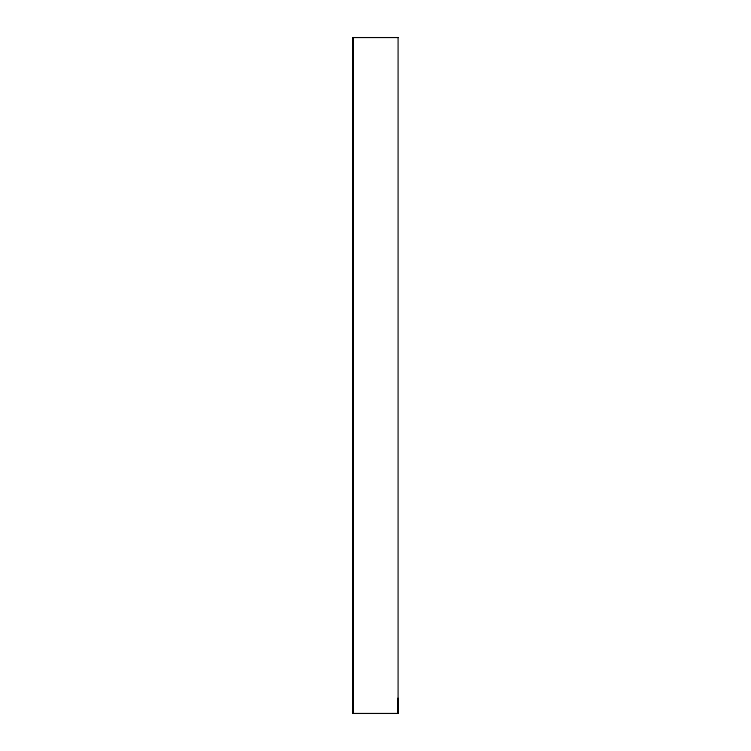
<?xml version="1.0" encoding="UTF-8"?>
<svg xmlns="http://www.w3.org/2000/svg" width="751" height="751" viewBox="0 0 751 751"><rect width="100%" height="100%" fill="white"/><g stroke="black" fill="none" stroke-linecap="round" stroke-linejoin="round"><path stroke-width="1.13" d="M397.964 698.13L397.964 713.45M353.036 37.55L353.036 713.45M398.096 37.55L352.904 37.55L352.904 713.45L398.096 713.45L398.096 37.55"/></g></svg>
